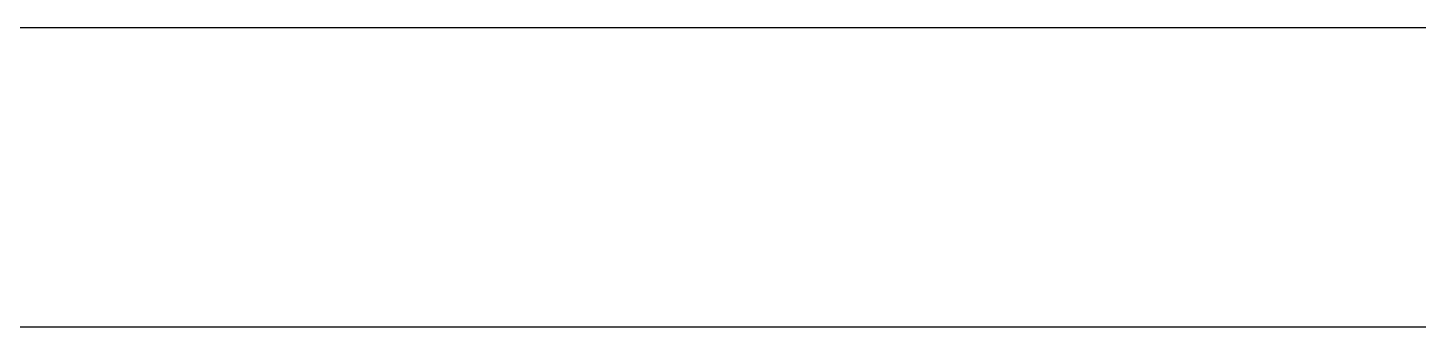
# Model space of a CAD drawing. Extents: x -4228 to 5417, y -2048 to 2452.
# Drawn here: x 4808.7 to 4918.1, y -1312 to -1288.5 of the extents above; entities that cross this region are included whole.
import ezdxf

# ---------------------------------------------------------------- set-up
doc = ezdxf.new("R2010")
doc.units = 0
doc.header["$LTSCALE"] = 50
doc.header["$MEASUREMENT"] = 0
doc.layers.add('CARIMBO', color=7, linetype='CONTINUOUS')

msp = doc.modelspace()

# ---------------------------------------------------------------- linework, layer by layer
at = {"layer": 'CARIMBO', "color": 6}
for p, q in [((5370.004040992364, -1288.461915362814), (4520.004040992597, -1288.461915362814)), ((5370.004040943702, -1311.961915362872), (4520.004040943702, -1311.961915362872))]:
    msp.add_line(p, q, dxfattribs=at)

doc.saveas('drawing.dxf')
